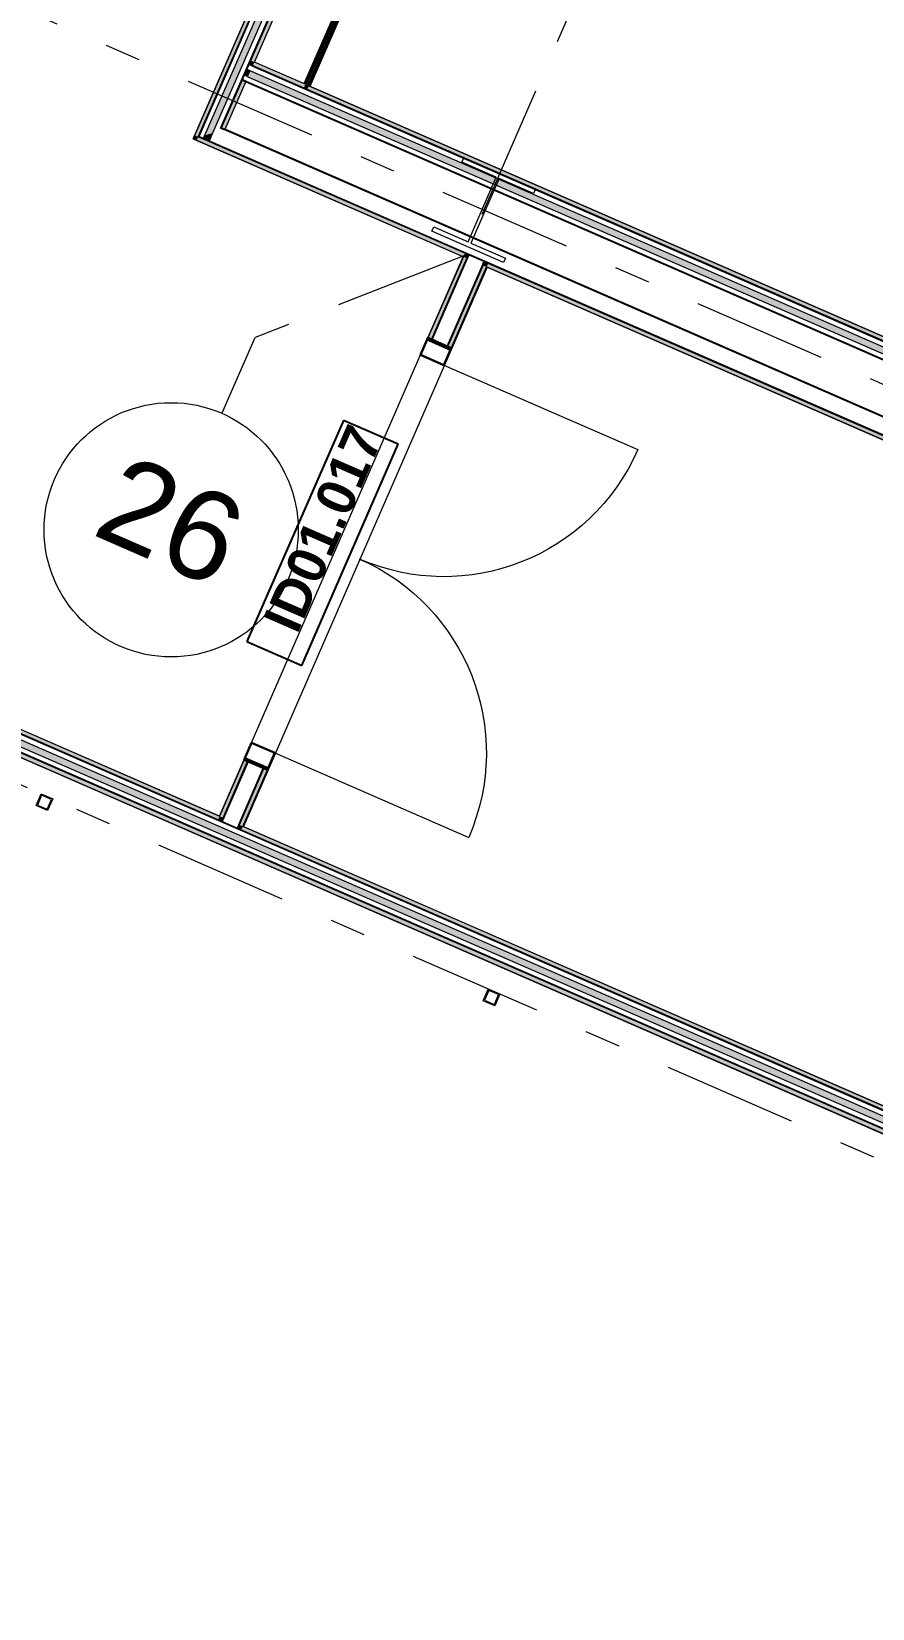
# Model space of a CAD drawing. Header units: millimetres. Extents: x -50172 to 90294, y -80883 to 25069.
# Drawn here: x -4171 to -862, y -38075 to -31874 of the extents above; entities that cross this region are included whole.
import ezdxf
from ezdxf.enums import TextEntityAlignment as Align

# ---------------------------------------------------------------- set-up
doc = ezdxf.new("R2010")
doc.units = ezdxf.units.MM
doc.header["$MEASUREMENT"] = 0
doc.linetypes.add('Double Dashed', pattern=[1093.611073, 529.166651, -211.666656, 141.111112, -211.666656])
for name, color, linetype in [('A-25-M_Wall_Int', 7, 'Continuous'), ('COLUMN.IFC Import', 7, 'Continuous'), ('New_A-05-M_Gross_Int_Circulation', 7, 'Continuous'), ('New_A-15-MG_Structural_Grid_Phase_2', 7, 'Continuous'), ('New_A-25-M_Wall_Int', 7, 'Continuous'), ('New_A-35-M_FFE-Zone', 7, 'Continuous'), ('New_ArchiCAD Door Markers', 7, 'Continuous'), ('New_ArchiCAD Doors', 7, 'Continuous')]:
    doc.layers.add(name, color=color, linetype=linetype)
for name, color, linetype, lineweight, true_color in [('A-25-M_Wall_Int_Pen_No__107', 7, 'Continuous', 15, 0xa6a6a6), ('A-25-M_Wall_Int_Pen_No__27', 7, 'Continuous', 50, 0x2a2a2a), ('New_A-05-M_Gross_Int_Circulation_Pen_No__74', 7, 'Continuous', 20, 0x606060), ('New_A-15-MG_Structural_Grid_Phase_2_Pen_No__222', 7, 'Continuous', 13, 0x65af33), ('New_A-25-M_Wall_Int_Pen_No__107', 7, 'Continuous', 15, 0xa6a6a6), ('New_A-35-M_FFE-Zone_Pen_No__74', 7, 'Continuous', 20, 0x606060), ('New_ArchiCAD Doors_Pen_No__43', 7, 'Continuous', 30, 0x444444), ('New_ArchiCAD Doors_Pen_No__63', 7, 'Continuous', 20, 0x606060)]:
    doc.layers.add(name, color=color, linetype=linetype, lineweight=lineweight, true_color=true_color)
for name, color, linetype, lineweight in [('COLUMN.IFC Import_Pen_No__2', 8, 'Continuous', 15), ('New_A-25-M_Wall_Int_Pen_No__1', 7, 'Continuous', 13), ('New_ArchiCAD Door Markers_Pen_No__1', 7, 'Continuous', 13), ('New_ArchiCAD Door Markers_Pen_No__5', 7, 'Continuous', 25), ('New_ArchiCAD Doors_Pen_No__1', 7, 'Continuous', 13), ('New_ArchiCAD Zone Stamps_Pen_No__9', 7, 'Continuous', 13)]:
    doc.layers.add(name, color=color, linetype=linetype, lineweight=lineweight)
doc.styles.add('GENERATED_STYLE_1', font='')
doc.styles.add('GENERATED_STYLE_2', font='')
doc.styles.add('GENERATED_STYLE_3', font='')
doc.styles.add('GENERATED_STYLE_4', font='')
doc.styles.get('GENERATED_STYLE_1').set_extended_font_data('Arial', bold=True)
doc.styles.get('GENERATED_STYLE_2').set_extended_font_data('Swis721 BT', bold=True)
doc.styles.get('GENERATED_STYLE_3').set_extended_font_data('Arial')
doc.styles.get('GENERATED_STYLE_4').set_extended_font_data('Swis721 BT')

# ---------------------------------------------------------------- blocks, each defined once
blk = doc.blocks.new('Computer Lab F_INB 1302_7_1', base_point=(-6455.1, -40925.5))
at = {"layer": 'New_A-35-M_FFE-Zone_Pen_No__74', "linetype": 'Continuous'}
blk.add_line((-315, -36429.7), (-4251.7, -34713.1), dxfattribs=at)
at = {"layer": 'New_ArchiCAD Zone Stamps_Pen_No__9'}
for tag, height, style, p in [('ROOM_NAME', 250, 'GENERATED_STYLE_1', (-7200.5, -39404)), ('zoneNameLine2', 250, 'GENERATED_STYLE_1', (-7388.9, -39836.1)), ('ROOM_NUMBER', 200, 'GENERATED_STYLE_3', (-7577.3, -40256.8)), ('measuredAreaCode', 200, 'GENERATED_STYLE_3', (-7734.4, -40616.9)), ('DUMMY_649', 200, 'GENERATED_STYLE_3', (-7427, -40751)), ('DUMMY_650', 200, 'GENERATED_STYLE_3', (-6797.8, -41025.3)), ('DUMMY_651', 133.3, 'GENERATED_STYLE_3', (-6518.5, -41131.9))]:
    blk.add_attdef(tag, text='', height=height, rotation=336.44041, dxfattribs=dict(at, style=style)).set_placement(p, align=Align.TOP_LEFT)
blk = doc.blocks.new('Corridor 02 - First_INB 1351_9_1', base_point=(3601, -36926.9))
at = {"layer": 'New_A-05-M_Gross_Int_Circulation_Pen_No__74', "linetype": 'Continuous'}
for p, q in [((-2378.2, -32800.5), (-3337.5, -35000.4)), ((8296.7, -37455.3), (-2378.2, -32800.5)), ((-3337.5, -35000.4), (15143.3, -43059))]:
    blk.add_line(p, q, dxfattribs=at)
at = {"layer": 'New_ArchiCAD Zone Stamps_Pen_No__9'}
for tag, height, style, p in [('ROOM_NAME', 250, 'GENERATED_STYLE_1', (2733.1, -35352.1)), ('zoneNameLine2', 250, 'GENERATED_STYLE_1', (2544.7, -35784.2)), ('ROOM_NUMBER', 200, 'GENERATED_STYLE_3', (2356.3, -36204.9)), ('measuredAreaCode', 200, 'GENERATED_STYLE_3', (2199.2, -36565)), ('ROOM_HOLES_PRM', 200, 'GENERATED_STYLE_3', (2506.6, -36699)), ('DUMMY_649', 200, 'GENERATED_STYLE_3', (2996, -36912.4)), ('DUMMY_650', 133.3, 'GENERATED_STYLE_3', (3275.3, -37019))]:
    blk.add_attdef(tag, text='', height=height, rotation=336.44041, dxfattribs=dict(at, style=style)).set_placement(p, align=Align.TOP_LEFT)
blk = doc.blocks.new('Corridor 01-First_INB 1151_10_1', base_point=(-9240.8, -29522.2))
at = {"layer": 'New_A-05-M_Gross_Int_Circulation_Pen_No__74', "linetype": 'Continuous'}
for p, q in [((-3534.9, -32296.1), (-3163.2, -31443.7)), ((-10063.1, -32067.8), (-3431, -34959.7)), ((-2471.8, -32759.7), (-3534.9, -32296.1)), ((-3431, -34959.7), (-2471.8, -32759.7))]:
    blk.add_line(p, q, dxfattribs=at)
at = {"layer": 'New_ArchiCAD Zone Stamps_Pen_No__9'}
for tag, height, style, p in [('ROOM_NAME', 250, 'GENERATED_STYLE_1', (-10021.4, -27985.4)), ('zoneNameLine2', 250, 'GENERATED_STYLE_1', (-10209.8, -28417.5)), ('ROOM_NUMBER', 200, 'GENERATED_STYLE_3', (-10398.2, -28838.2)), ('measuredAreaCode', 200, 'GENERATED_STYLE_3', (-10555.2, -29198.4)), ('DUMMY_649', 200, 'GENERATED_STYLE_3', (-10247.8, -29332.4)), ('DUMMY_650', 200, 'GENERATED_STYLE_3', (-9618.7, -29606.8)), ('DUMMY_651', 133.3, 'GENERATED_STYLE_3', (-9339.4, -29713.3))]:
    blk.add_attdef(tag, text='', height=height, rotation=336.44041, dxfattribs=dict(at, style=style)).set_placement(p, align=Align.TOP_LEFT)
blk = doc.blocks.new('Computer Lab C_INB 1301_12_1', base_point=(3709.1, -27727.4))
at = {"layer": 'New_A-35-M_FFE-Zone_Pen_No__74', "linetype": 'Continuous'}
for p, q in [((-2817.3, -31485.4), (-3079.8, -32087.4)), ((-3079.8, -32087.4), (8354.3, -37073.2))]:
    blk.add_line(p, q, dxfattribs=at)
at = {"layer": 'New_ArchiCAD Zone Stamps_Pen_No__9'}
for tag, height, style, p in [('ROOM_NAME', 250, 'GENERATED_STYLE_1', (2359.2, -27544.4)), ('zoneNameLine2', 250, 'GENERATED_STYLE_1', (2170.8, -27976.6)), ('ROOM_NUMBER', 200, 'GENERATED_STYLE_3', (1982.4, -28397.3)), ('measuredAreaCode', 200, 'GENERATED_STYLE_3', (1825.3, -28757.4)), ('ROOM_HOLES_PRM', 200, 'GENERATED_STYLE_3', (2132.7, -28891.4)), ('DUMMY_649', 200, 'GENERATED_STYLE_3', (2761.9, -29165.8)), ('DUMMY_650', 133.3, 'GENERATED_STYLE_3', (3041.2, -29272.3))]:
    blk.add_attdef(tag, text='', height=height, rotation=336.44041, dxfattribs=dict(at, style=style)).set_placement(p, align=Align.TOP_LEFT)
blk = doc.blocks.new('Double Door 19_8')
at = {"layer": 'New_ArchiCAD Doors_Pen_No__1', "linetype": 'Continuous'}
for p, q in [((-905, 0), (-905, -15)), ((905, 0), (905, -15)), ((-905, -15), (-905, -18)), ((-905, -18), (-905, -82)), ((905, -15), (905, -18)), ((905, -18), (905, -82)), ((-905, -82), (-905, -85)), ((-905, -85), (-905, -100)), ((905, -82), (905, -85)), ((905, -85), (905, -100))]:
    blk.add_line(p, q, dxfattribs=at)
at = {"layer": 'New_ArchiCAD Doors_Pen_No__43', "linetype": 'Continuous'}
for p, q in [((-898, 0), (-905, 0)), ((-905, 0), (-905, -100)), ((-832, 0), (-898, 0)), ((-898, 0), (-898, -100)), ((-832, -100), (-832, 0)), ((898, 0), (832, 0)), ((832, 0), (832, -100)), ((898, 0), (905, 0)), ((898, -100), (898, 0)), ((905, 0), (905, -100)), ((-898, -100), (-905, -100)), ((-898, -100), (-832, -100)), ((832, -100), (898, -100)), ((898, -100), (905, -100))]:
    blk.add_line(p, q, dxfattribs=at)
at = {"layer": 'New_ArchiCAD Doors_Pen_No__63', "linetype": 'Continuous'}
for p, q in [((-832, 0), (-832, 832)), ((832, 0), (832, 832))]:
    blk.add_line(p, q, dxfattribs=at)
for centre, start, end in [((-832, 0), 0, 90), ((832, 0), 90, 180)]:
    blk.add_arc(centre, 832, start, end, dxfattribs=at)
blk = doc.blocks.new('Door Stamp 17_41')
at = {"layer": 'New_ArchiCAD Door Markers_Pen_No__5', "linetype": 'Continuous'}
for p, q in [((474.6, -40), (-474.6, -40)), ((-474.6, -40), (-474.6, -275.7)), ((474.6, -40), (-474.6, -40)), ((474.6, -275.7), (474.6, -40)), ((-474.6, -275.7), (474.6, -275.7))]:
    blk.add_line(p, q, dxfattribs=at)
at = {"layer": 'New_ArchiCAD Door Markers_Pen_No__1', "style": 'GENERATED_STYLE_1'}
blk.add_attdef('AC_WIDO_ID', text='', height=150, rotation=180, dxfattribs=at).set_placement((417.5, 8.9), align=Align.BOTTOM_LEFT)
blk = doc.blocks.new('Wall_113_1', base_point=(-2471.7, -32759.7))
at = {"layer": 'New_A-25-M_Wall_Int_Pen_No__107', "linetype": 'Continuous'}
for points in [[(-2471.7, -32759.7), (-2610.8, -33078.6), (-2597, -33084.6), (-2458, -32765.7)], [(-2393.8, -32793.7), (-2532.9, -33112.6), (-2519.1, -33118.6), (-2380, -32799.7)], [(-3334.2, -34737.8), (-3431, -34959.7), (-3417.2, -34965.7), (-3320.5, -34743.8)], [(-3256.3, -34771.7), (-3353.1, -34993.6), (-3339.3, -34999.6), (-3242.6, -34777.7)]]:
    blk.add_hatch(color=256, dxfattribs=at).paths.add_polyline_path(points)
at = {"layer": 'New_A-25-M_Wall_Int_Pen_No__107', "linetype": 'Continuous', "lineweight": 0, "true_color": 0x535353}
for points in [[(-2458, -32765.7), (-2597, -33084.6), (-2594.3, -33085.8), (-2455.2, -32766.9)], [(-2396.5, -32792.5), (-2535.6, -33111.4), (-2532.9, -33112.6), (-2393.8, -32793.7)], [(-3417.2, -34965.7), (-3414.5, -34966.9), (-3317.7, -34745), (-3320.5, -34743.8)], [(-3355.8, -34992.4), (-3353.1, -34993.6), (-3256.3, -34771.7), (-3259.1, -34770.5)]]:
    blk.add_hatch(color=251, dxfattribs=at).paths.add_polyline_path(points)
at = {"layer": 'New_A-25-M_Wall_Int_Pen_No__1', "linetype": 'Continuous'}
for p, q in [((-2597, -33084.6), (-2458, -32765.7)), ((-2594.3, -33085.8), (-2455.2, -32766.9)), ((-2535.6, -33111.4), (-2396.5, -32792.5)), ((-2532.9, -33112.6), (-2393.8, -32793.7)), ((-2597, -33084.6), (-2610.8, -33078.6)), ((-2594.3, -33085.8), (-2597, -33084.6)), ((-2535.6, -33111.4), (-2594.3, -33085.8)), ((-2532.9, -33112.6), (-2535.6, -33111.4)), ((-2519.1, -33118.6), (-2532.9, -33112.6)), ((-3417.2, -34965.7), (-3320.5, -34743.8)), ((-3414.5, -34966.9), (-3317.7, -34745)), ((-3355.8, -34992.4), (-3259.1, -34770.5)), ((-3353.1, -34993.6), (-3256.3, -34771.7)), ((-3320.5, -34743.8), (-3334.2, -34737.8)), ((-3317.7, -34745), (-3320.5, -34743.8)), ((-3259.1, -34770.5), (-3317.7, -34745)), ((-3256.3, -34771.7), (-3259.1, -34770.5)), ((-3242.6, -34777.7), (-3256.3, -34771.7))]:
    blk.add_line(p, q, dxfattribs=at)
at = {"layer": 'New_A-25-M_Wall_Int_Pen_No__1', "linetype": 'Continuous', "flags": 128}
for points in [[(-2471.7, -32759.7), (-2610.8, -33078.6)], [(-2519.1, -33118.6), (-2380, -32799.7)], [(-3334.2, -34737.8), (-3431, -34959.7)], [(-3339.3, -34999.6), (-3242.6, -34777.7)]]:
    blk.add_lwpolyline(points, dxfattribs=at)
at = {"layer": 'New_ArchiCAD Door Markers'}
ref = blk.add_blockref('Door Stamp 17_41', (-2880.8, -33948.2), dxfattribs=dict(at, rotation=246.4404115839982))
ref.add_attrib('AC_WIDO_ID', 'ID01.017', dxfattribs={"layer": 'New_ArchiCAD Door Markers_Pen_No__1', "color": 7, "height": 150, "rotation": 66.44041, "style": 'GENERATED_STYLE_1'}).set_placement((-3084.4, -34265.9), align=Align.BOTTOM_LEFT)
at = {"layer": 'New_ArchiCAD Doors', "color": 251, "linetype": 'Continuous', "lineweight": 20, "true_color": 0x606060, "xscale": -1, "zscale": 1000, "rotation": 246.4404115839982}
blk.add_blockref('Double Door 19_8', (-2880.8, -33948.2), dxfattribs=at)
blk = doc.blocks.new('*X493')
at = {"layer": 'New_A-25-M_Wall_Int_Pen_No__107', "linetype": 'Continuous'}
blk.add_hatch(color=256, dxfattribs=at).paths.add_polyline_path([(-3323, -32022.8), (-3333, -32045.7), (-3319.2, -32051.7), (-3309.2, -32028.8)])
blk = doc.blocks.new('*X494')
at = {"layer": 'New_A-25-M_Wall_Int_Pen_No__107', "linetype": 'Continuous'}
blk.add_hatch(color=256, dxfattribs=at).paths.add_polyline_path([(-3457, -32272.6), (-3081.5, -31411.6), (-3114.4, -31424.5), (-3488.4, -32282.1)])
blk = doc.blocks.new('Wall_116_1', base_point=(-3534.9, -32296.1))
at = {"layer": 'New_A-25-M_Wall_Int_Pen_No__107', "linetype": 'Continuous'}
for points in [[(-3515.1, -32288.4), (-3143.4, -31435.9), (-3163.2, -31443.7), (-3528.9, -32282.4)], [(-3294, -31994), (-3031.5, -31392), (-3051.3, -31399.7), (-3307.8, -31988)], [(-3307.8, -31988), (-3313.8, -32001.7), (-3300, -32007.7), (-3294, -31994)], [(-3341.8, -32065.9), (-3423, -32252.2), (-3409.2, -32258.2), (-3328, -32071.9)], [(-3528.9, -32282.4), (-3534.9, -32296.1), (-3516, -32290.4), (-3515.1, -32288.4)], [(-3515.1, -32288.4), (-3516, -32290.4), (-3512.7, -32289.4)]]:
    blk.add_hatch(color=256, dxfattribs=at).paths.add_polyline_path(points)
at = {"layer": 'New_A-25-M_Wall_Int_Pen_No__107', "linetype": 'Continuous', "lineweight": 0, "true_color": 0x535353}
for points in [[(-3511.2, -32286.8), (-3139.5, -31434.3), (-3143.4, -31435.9), (-3513.9, -32285.6)], [(-3340.6, -32063.1), (-3051.3, -31399.7), (-3055.2, -31401.3), (-3343.3, -32061.9)], [(-3313.8, -32001.7), (-3315, -32004.5), (-3301.2, -32010.5), (-3300, -32007.7)], [(-3344.5, -32064.7), (-3425.7, -32251), (-3423, -32252.2), (-3341.8, -32065.9)], [(-3343.3, -32061.9), (-3344.5, -32064.7), (-3341.8, -32065.9), (-3340.6, -32063.1)], [(-3340.6, -32063.1), (-3341.8, -32065.9), (-3328, -32071.9), (-3326.8, -32069.1)], [(-3513.9, -32285.6), (-3515.1, -32288.4), (-3512.7, -32289.4), (-3512.3, -32289.3), (-3511.2, -32286.8)], [(-3511.2, -32286.8), (-3512.3, -32289.3), (-3508.3, -32288.1)], [(-3425.7, -32251), (-3426.9, -32253.7), (-3424.2, -32254.9), (-3423, -32252.2)], [(-3423, -32252.2), (-3424.2, -32254.9), (-3413.7, -32259.5), (-3409.2, -32258.2)]]:
    blk.add_hatch(color=251, dxfattribs=at).paths.add_polyline_path(points)
at = {"layer": 'New_A-25-M_Wall_Int_Pen_No__1', "linetype": 'Continuous'}
for p, q in [((-3515.1, -32288.4), (-3143.4, -31435.9)), ((-3511.2, -32286.8), (-3139.5, -31434.3)), ((-3488.4, -32282.1), (-3114.4, -31424.5)), ((-3457, -32272.6), (-3081.5, -31411.6)), ((-3426.9, -32253.7), (-3055.2, -31401.3)), ((-3340.6, -32063.1), (-3051.3, -31399.7)), ((-3319.2, -32051.7), (-3333, -32045.7)), ((-3309.2, -32028.8), (-3323, -32022.8)), ((-3301.2, -32010.5), (-3315, -32004.5)), ((-3300, -32007.7), (-3313.8, -32001.7)), ((-3423, -32252.2), (-3341.8, -32065.9)), ((-3341.8, -32065.9), (-3328, -32071.9)), ((-3326.8, -32069.1), (-3340.6, -32063.1)), ((-3515.1, -32288.4), (-3512.7, -32289.4)), ((-3511.2, -32286.8), (-3508.3, -32288.1)), ((-3426.9, -32253.7), (-3424.2, -32254.9)), ((-3424.2, -32254.9), (-3413.7, -32259.5)), ((-3423, -32252.2), (-3409.2, -32258.2))]:
    blk.add_line(p, q, dxfattribs=at)
at = {"layer": 'New_A-25-M_Wall_Int_Pen_No__1', "linetype": 'Continuous', "flags": 128}
for points in [[(-3294, -31994), (-3031.5, -31392)], [(-3163.2, -31443.7), (-3534.9, -32296.1)], [(-3409.2, -32258.2), (-3328, -32071.9)]]:
    blk.add_lwpolyline(points, dxfattribs=at)
at = {"layer": 'New_A-25-M_Wall_Int', "color": 250, "lineweight": 50, "true_color": 0x2a2a2a}
for name in ['*X494', '*X493']:
    blk.add_blockref(name, (0, 0), dxfattribs=at)
blk = doc.blocks.new('*X496')
at = {"layer": 'New_A-25-M_Wall_Int_Pen_No__107', "linetype": 'Continuous'}
blk.add_hatch(color=256, dxfattribs=at).paths.add_polyline_path([(-4566.9, -30791.2), (-4552.5, -30797.5), (-4542.5, -30774.5), (-4556.9, -30768.3)])
blk = doc.blocks.new('*X497')
at = {"layer": 'New_A-25-M_Wall_Int_Pen_No__107', "linetype": 'Continuous'}
blk.add_hatch(color=256, dxfattribs=at).paths.add_polyline_path([(-3168.4, -31401), (-3114.4, -31424.5), (-3081.5, -31411.6), (-3158.4, -31378.1)])
blk = doc.blocks.new('Double Door Asymmetric 19_11')
at = {"layer": 'New_ArchiCAD Doors_Pen_No__1', "linetype": 'Continuous'}
for p, q in [((-755, 0), (-755, -15)), ((755, 0), (755, -15)), ((-755, -15), (-755, -18)), ((-755, -18), (-755, -37)), ((-755, -37), (-755, -62)), ((-755, -62), (-755, -82)), ((755, -15), (755, -18)), ((755, -18), (755, -37)), ((755, -37), (755, -62)), ((755, -62), (755, -82)), ((-755, -82), (-755, -85)), ((-755, -85), (-755, -100)), ((755, -82), (755, -85)), ((755, -85), (755, -100))]:
    blk.add_line(p, q, dxfattribs=at)
at = {"layer": 'New_ArchiCAD Doors_Pen_No__43', "linetype": 'Continuous'}
for p, q in [((-748, 0), (-755, 0)), ((-755, 0), (-755, -100)), ((-682, 0), (-748, 0)), ((-748, 0), (-748, -100)), ((-682, -100), (-682, 0)), ((748, 0), (682, 0)), ((682, 0), (682, -100)), ((748, 0), (755, 0)), ((748, -100), (748, 0)), ((755, 0), (755, -100)), ((-748, -100), (-755, -100)), ((-748, -100), (-682, -100)), ((682, -100), (748, -100)), ((748, -100), (755, -100))]:
    blk.add_line(p, q, dxfattribs=at)
at = {"layer": 'New_ArchiCAD Doors_Pen_No__63', "linetype": 'Continuous'}
for p, q in [((682, 0), (682, 934)), ((-682, 0), (-682, 430))]:
    blk.add_line(p, q, dxfattribs=at)
for centre, radius, start, end in [((682, 0), 934, 90, 180), ((-682, 0), 430, 0, 90)]:
    blk.add_arc(centre, radius, start, end, dxfattribs=at)
blk = doc.blocks.new('Door Stamp 17_47')
at = {"layer": 'New_ArchiCAD Door Markers_Pen_No__5', "linetype": 'Continuous'}
for p, q in [((470.6, -272.9), (-506.5, -272.9)), ((-506.5, -272.9), (-506.5, -484.6)), ((470.6, -272.9), (-506.5, -272.9)), ((470.6, -484.6), (470.6, -272.9)), ((-506.5, -484.6), (470.6, -484.6))]:
    blk.add_line(p, q, dxfattribs=at)
at = {"layer": 'New_ArchiCAD Door Markers_Pen_No__1', "style": 'GENERATED_STYLE_2'}
blk.add_attdef('AC_WIDO_ID', text='', height=150, rotation=180, dxfattribs=at).set_placement((411.8, -228.3), align=Align.BOTTOM_LEFT)
blk = doc.blocks.new('Wall_117_1', base_point=(-3163.2, -31443.7))
at = {"layer": 'New_A-25-M_Wall_Int_Pen_No__107', "linetype": 'Continuous', "lineweight": 0, "true_color": 0x535353}
for points in [[(-4548.9, -30749.9), (-4534.5, -30756.2), (-4533.3, -30753.5), (-4547.7, -30747.2)], [(-4575.7, -30811.4), (-4561.3, -30817.6), (-4560.1, -30814.9), (-4574.5, -30808.6)], [(-3150.4, -31359.8), (-3055.2, -31401.3), (-3051.3, -31399.7), (-3149.2, -31357)], [(-3177.2, -31421.2), (-3143.4, -31435.9), (-3139.5, -31434.3), (-3176, -31418.4)]]:
    blk.add_hatch(color=251, dxfattribs=at).paths.add_polyline_path(points)
at = {"layer": 'New_A-25-M_Wall_Int_Pen_No__107', "linetype": 'Continuous'}
for points in [[(-4541.7, -30733.4), (-4547.7, -30747.2), (-4533.3, -30753.5), (-4527.3, -30739.7)], [(-4575.7, -30811.4), (-4581.7, -30825.1), (-4567.3, -30831.4), (-4561.3, -30817.6)], [(-3143.2, -31343.3), (-3149.2, -31357), (-3051.3, -31399.7), (-3031.5, -31392)], [(-3183.2, -31434.9), (-3163.2, -31443.7), (-3143.4, -31435.9), (-3177.2, -31421.2)]]:
    blk.add_hatch(color=256, dxfattribs=at).paths.add_polyline_path(points)
at = {"layer": 'New_A-25-M_Wall_Int_Pen_No__1', "linetype": 'Continuous'}
for p, q in [((-4534.5, -30756.2), (-4548.9, -30749.9)), ((-4533.3, -30753.5), (-4547.7, -30747.2)), ((-4542.5, -30774.5), (-4534.5, -30756.2)), ((-4534.5, -30756.2), (-4533.3, -30753.5)), ((-4533.3, -30753.5), (-4527.3, -30739.7)), ((-4561.3, -30817.6), (-4575.7, -30811.4)), ((-4560.1, -30814.9), (-4574.5, -30808.6)), ((-4567.3, -30831.4), (-4561.3, -30817.6)), ((-4552.5, -30797.5), (-4566.9, -30791.2)), ((-4561.3, -30817.6), (-4560.1, -30814.9)), ((-4560.1, -30814.9), (-4552.5, -30797.5)), ((-4542.5, -30774.5), (-4556.9, -30768.3)), ((-4552.5, -30797.5), (-4542.5, -30774.5)), ((-3158.4, -31378.1), (-3150.4, -31359.8)), ((-3150.4, -31359.8), (-3149.2, -31357)), ((-3055.2, -31401.3), (-3150.4, -31359.8)), ((-3149.2, -31357), (-3143.2, -31343.3)), ((-3051.3, -31399.7), (-3149.2, -31357)), ((-3183.2, -31434.9), (-3177.2, -31421.2)), ((-3177.2, -31421.2), (-3176, -31418.4)), ((-3143.4, -31435.9), (-3177.2, -31421.2)), ((-3176, -31418.4), (-3168.4, -31401)), ((-3139.5, -31434.3), (-3176, -31418.4)), ((-3168.4, -31401), (-3158.4, -31378.1)), ((-3114.4, -31424.5), (-3168.4, -31401)), ((-3081.5, -31411.6), (-3158.4, -31378.1))]:
    blk.add_line(p, q, dxfattribs=at)
at = {"layer": 'New_A-25-M_Wall_Int_Pen_No__1', "linetype": 'Continuous', "flags": 128}
for points in [[(-4541.7, -30733.4), (-4581.7, -30825.1)], [(-4527.3, -30739.7), (-4541.7, -30733.4)], [(-4581.7, -30825.1), (-4567.3, -30831.4)], [(-3031.5, -31392), (-3143.2, -31343.3)], [(-3183.2, -31434.9), (-3163.2, -31443.7)]]:
    blk.add_lwpolyline(points, dxfattribs=at)
at = {"layer": 'New_A-25-M_Wall_Int', "color": 250, "lineweight": 50, "true_color": 0x2a2a2a}
for name in ['*X496', '*X497']:
    blk.add_blockref(name, (0, 0), dxfattribs=at)
at = {"layer": 'New_ArchiCAD Door Markers'}
ref = blk.add_blockref('Door Stamp 17_47', (-3875.2, -31133.1), dxfattribs=dict(at, rotation=156.4404115839917))
ref.add_attrib('AC_WIDO_ID', 'ID01.016', dxfattribs={"layer": 'New_ArchiCAD Door Markers_Pen_No__1', "color": 7, "height": 150, "rotation": 336.44041, "style": 'GENERATED_STYLE_2'}).set_placement((-4143.6, -30673.8), align=Align.BOTTOM_LEFT)
at = {"layer": 'New_ArchiCAD Doors', "color": 251, "linetype": 'Continuous', "lineweight": 20, "true_color": 0x606060, "zscale": 1000, "rotation": 156.4404115839917}
blk.add_blockref('Double Door Asymmetric 19_11', (-3875.2, -31133.1), dxfattribs=at)
blk = doc.blocks.new('*X502')
at = {"layer": 'New_A-25-M_Wall_Int_Pen_No__107', "linetype": 'Continuous'}
blk.add_hatch(color=256, dxfattribs=at).paths.add_polyline_path([(-3493.8, -32294.4), (-3470.9, -32304.4), (-3457, -32272.6), (-3488.4, -32282.1)])
blk = doc.blocks.new('Wall_119_1', base_point=(8296.7, -37455.3))
at = {"layer": 'New_A-25-M_Wall_Int_Pen_No__107', "linetype": 'Continuous'}
for points in [[(-3534.9, -32296.1), (-3521.1, -32302.1), (-3516, -32290.4)], [(-3521.1, -32302.1), (-2471.7, -32759.7), (-2465.7, -32746), (-3512.7, -32289.4), (-3516, -32290.4)], [(-2471.7, -32759.7), (-2458, -32765.7), (-2452, -32752), (-2465.7, -32746)], [(-2393.8, -32793.7), (-2380, -32799.7), (-2374, -32785.9), (-2387.8, -32780)], [(-2380, -32799.7), (8283, -37449.3), (8288.1, -37437.6), (8286.6, -37434.5), (-2374, -32785.9)]]:
    blk.add_hatch(color=256, dxfattribs=at).paths.add_polyline_path(points)
at = {"layer": 'New_A-25-M_Wall_Int_Pen_No__107', "linetype": 'Continuous', "lineweight": 0, "true_color": 0x535353}
for points in [[(-3512.3, -32289.3), (-3512.7, -32289.4), (-3512.4, -32289.6)], [(-3512.4, -32289.6), (-2452, -32752), (-2450.8, -32749.2), (-3508.3, -32288.1), (-3512.3, -32289.3)], [(8239.1, -37337.4), (-3409.2, -32258.2), (-3413.7, -32259.5), (8241.1, -37341.6)], [(-2458, -32765.7), (-2455.2, -32766.9), (-2449.2, -32753.2), (-2452, -32752)], [(-2452, -32752), (-2449.2, -32753.2), (-2448, -32750.4), (-2450.8, -32749.2)], [(-2449.2, -32753.2), (8286.2, -37434.4), (8286.4, -37434.1), (8284.5, -37430.3), (-2448, -32750.4)], [(-2396.5, -32792.5), (-2393.8, -32793.7), (-2387.8, -32780), (-2390.5, -32778.8)]]:
    blk.add_hatch(color=251, dxfattribs=at).paths.add_polyline_path(points)
at = {"layer": 'New_A-25-M_Wall_Int_Pen_No__1', "linetype": 'Continuous'}
for p, q in [((-2465.7, -32746), (-3512.7, -32289.4)), ((-2450.8, -32749.2), (-3508.3, -32288.1)), ((-3493.8, -32294.4), (-3488.4, -32282.1)), ((-3470.9, -32304.4), (-3457, -32272.6)), ((8241.1, -37341.6), (-3413.7, -32259.5)), ((-2452, -32752), (-2465.7, -32746)), ((-2452, -32752), (-2458, -32765.7)), ((-2455.2, -32766.9), (-2449.2, -32753.2)), ((-2448, -32750.4), (-2450.8, -32749.2)), ((-2390.5, -32778.8), (-2449.2, -32753.2)), ((8284.5, -37430.3), (-2448, -32750.4)), ((-2396.5, -32792.5), (-2390.5, -32778.8)), ((-2393.8, -32793.7), (-2387.8, -32780)), ((-2374, -32785.9), (-2387.8, -32780)), ((8286.6, -37434.5), (-2374, -32785.9))]:
    blk.add_line(p, q, dxfattribs=at)
at = {"layer": 'New_A-25-M_Wall_Int_Pen_No__1', "linetype": 'Continuous', "flags": 128}
for points in [[(-3534.9, -32296.1), (-3521.1, -32302.1)], [(-3521.1, -32302.1), (-2471.7, -32759.7)], [(8239.1, -37337.4), (-3409.2, -32258.2)], [(-2380, -32799.7), (8296.7, -37455.3)]]:
    blk.add_lwpolyline(points, dxfattribs=at)
at = {"layer": 'New_A-25-M_Wall_Int', "color": 250, "lineweight": 50, "true_color": 0x2a2a2a}
blk.add_blockref('*X502', (0, 0), dxfattribs=at)
blk = doc.blocks.new('*X539')
at = {"layer": 'New_A-25-M_Wall_Int_Pen_No__107', "linetype": 'Continuous'}
blk.add_hatch(color=256, dxfattribs=at).paths.add_polyline_path([(-4226.1, -34654.4), (-4236.1, -34677.3), (2421.2, -37580.2), (2431.2, -37557.3)])
blk = doc.blocks.new('Wall_131_1', base_point=(16729.4, -43750.6))
at = {"layer": 'New_A-25-M_Wall_Int_Pen_No__107', "linetype": 'Continuous', "lineweight": 0, "true_color": 0x535353}
for points in [[(-3361.8, -35006.2), (-4216.9, -34633.3), (-4218.1, -34636.1), (-3363, -35008.9)], [(-4243.7, -34694.8), (-4244.9, -34697.5), (2412.4, -37600.4), (2413.6, -37597.7)], [(-3423.2, -34979.4), (-3420.5, -34980.6), (-3414.5, -34966.9), (-3417.2, -34965.7)], [(-3363, -35008.9), (-3360.3, -35010.1), (-3359.1, -35007.4), (-3361.8, -35006.2)], [(-3361.8, -35006.2), (-3359.1, -35007.4), (-3353.1, -34993.6), (-3355.8, -34992.4)], [(-3359.1, -35007.4), (-3360.3, -35010.1), (2439.2, -37539), (2440.4, -37536.2)]]:
    blk.add_hatch(color=251, dxfattribs=at).paths.add_polyline_path(points)
at = {"layer": 'New_A-25-M_Wall_Int_Pen_No__107', "linetype": 'Continuous'}
for points in [[(-3431, -34959.7), (-4210.9, -34619.6), (-4216.9, -34633.3), (-3437, -34973.4)], [(-4244.9, -34697.5), (-4250.9, -34711.3), (2406.4, -37614.2), (2412.4, -37600.4)], [(-3437, -34973.4), (-3423.2, -34979.4), (-3417.2, -34965.7), (-3431, -34959.7)], [(-3359.1, -35007.4), (-3345.3, -35013.4), (-3339.3, -34999.6), (-3353.1, -34993.6)], [(-3339.3, -34999.6), (-3345.3, -35013.4), (2440.4, -37536.2), (2446.3, -37522.5)]]:
    blk.add_hatch(color=256, dxfattribs=at).paths.add_polyline_path(points)
at = {"layer": 'New_A-25-M_Wall_Int_Pen_No__1', "linetype": 'Continuous'}
for p, q in [((2431.2, -37557.3), (-4226.1, -34654.4)), ((2439.2, -37539), (-4218.1, -34636.1)), ((-3361.8, -35006.2), (-4216.9, -34633.3)), ((2412.4, -37600.4), (-4244.9, -34697.5)), ((2413.6, -37597.7), (-4243.7, -34694.8)), ((2421.2, -37580.2), (-4236.1, -34677.3)), ((-3417.2, -34965.7), (-3423.2, -34979.4)), ((-3414.5, -34966.9), (-3420.5, -34980.6)), ((-3355.8, -34992.4), (-3361.8, -35006.2)), ((-3359.1, -35007.4), (-3353.1, -34993.6)), ((2440.4, -37536.2), (-3359.1, -35007.4))]:
    blk.add_line(p, q, dxfattribs=at)
at = {"layer": 'New_A-25-M_Wall_Int_Pen_No__1', "linetype": 'Continuous', "flags": 128}
for points in [[(-3431, -34959.7), (-4210.9, -34619.6)], [(-4250.9, -34711.3), (2406.4, -37614.2)], [(2446.3, -37522.5), (-3339.3, -34999.6)]]:
    blk.add_lwpolyline(points, dxfattribs=at)
at = {"layer": 'New_A-25-M_Wall_Int', "color": 250, "lineweight": 50, "true_color": 0x2a2a2a}
blk.add_blockref('*X539', (0, 0), dxfattribs=at)
blk = doc.blocks.new('*X622')
at = {"layer": 'New_A-25-M_Wall_Int_Pen_No__107', "linetype": 'Continuous'}
blk.add_hatch(color=256, dxfattribs=at).paths.add_polyline_path([(-3319.2, -32051.7), (8329.1, -37130.9), (8339.1, -37108), (-3309.2, -32028.8)])
blk = doc.blocks.new('Wall_185_1', base_point=(-3385.7, -31954))
at = {"layer": 'A-25-M_Wall_Int_Pen_No__107', "linetype": 'Continuous'}
blk.add_hatch(color=256, dxfattribs=at).paths.add_polyline_path([(-3079.8, -32087.4), (-3093.6, -32081.4), (-3099.6, -32095.1), (-3085.8, -32101.1)])
at = {"layer": 'New_A-25-M_Wall_Int_Pen_No__107', "linetype": 'Continuous'}
for points in [[(-3093.6, -32081.4), (-3294, -31994), (-3300, -32007.7), (-3099.6, -32095.1)], [(-3085.8, -32101.1), (8348.3, -37086.9), (8354.3, -37073.2), (-3079.8, -32087.4)]]:
    blk.add_hatch(color=256, dxfattribs=at).paths.add_polyline_path(points)
at = {"layer": 'New_A-25-M_Wall_Int_Pen_No__107', "linetype": 'Continuous', "lineweight": 0, "true_color": 0x535353}
for points in [[(-3301.2, -32010.5), (8347.1, -37089.7), (8348.3, -37086.9), (-3300, -32007.7)], [(-3328, -32071.9), (8320.3, -37151.1), (8321.5, -37148.4), (-3326.8, -32069.1)]]:
    blk.add_hatch(color=251, dxfattribs=at).paths.add_polyline_path(points)
at = {"layer": 'New_A-25-M_Wall_Int_Pen_No__1', "linetype": 'Continuous'}
for p, q in [((-3319.2, -32051.7), (8329.1, -37130.9)), ((-3309.2, -32028.8), (8339.1, -37108)), ((-3301.2, -32010.5), (8347.1, -37089.7)), ((-3300, -32007.7), (-3099.6, -32095.1)), ((-3326.8, -32069.1), (8321.5, -37148.4)), ((-3099.6, -32095.1), (-3085.8, -32101.1)), ((-3085.8, -32101.1), (8348.3, -37086.9))]:
    blk.add_line(p, q, dxfattribs=at)
at = {"layer": 'New_A-25-M_Wall_Int_Pen_No__1', "linetype": 'Continuous', "flags": 128}
for points in [[(-3093.6, -32081.4), (-3294, -31994)], [(-3328, -32071.9), (8320.3, -37151.1)], [(8354.3, -37073.2), (-3079.8, -32087.4)]]:
    blk.add_lwpolyline(points, dxfattribs=at)
at = {"layer": 'New_A-25-M_Wall_Int', "color": 250, "lineweight": 50, "true_color": 0x2a2a2a}
blk.add_blockref('*X622', (0, 0), dxfattribs=at)
blk = doc.blocks.new('Wall_382_1', base_point=(-2817.3, -31485.4))
at = {"layer": 'A-25-M_Wall_Int_Pen_No__107', "linetype": 'Continuous'}
blk.add_hatch(color=256, dxfattribs=at).paths.add_polyline_path([(-2837.1, -31493.1), (-3093.6, -32081.4), (-3079.8, -32087.4), (-2817.3, -31485.4)])
at = {"layer": 'A-25-M_Wall_Int_Pen_No__27', "linetype": 'Continuous', "flags": 128}
for points in [[(-2837.1, -31493.1), (-3093.6, -32081.4)], [(-3079.8, -32087.4), (-2817.3, -31485.4)]]:
    blk.add_lwpolyline(points, dxfattribs=at)
blk = doc.blocks.new('Column 20')
at = {"layer": 'COLUMN.IFC Import_Pen_No__2', "linetype": 'Continuous'}
for p, q in [((-153.7, 157.25), (153.7, 157.25)), ((-153.7, 138.55), (-153.7, 157.25)), ((-6, 138.55), (-153.7, 138.55)), ((-6, -138.55), (-6, 138.55)), ((6, 138.55), (6, -138.55)), ((153.7, 138.55), (6, 138.55)), ((153.7, 157.25), (153.7, 138.55)), ((-153.7, -138.55), (-6, -138.55)), ((-153.7, -157.25), (-153.7, -138.55)), ((153.7, -157.25), (-153.7, -157.25)), ((6, -138.55), (153.7, -138.55)), ((153.7, -138.55), (153.7, -157.25))]:
    blk.add_line(p, q, dxfattribs=at)
blk = doc.blocks.new('Discrete Accessory 776')
at = {"layer": 'COLUMN.IFC Import_Pen_No__2', "linetype": 'Continuous'}
for p, q in [((-25, 25), (25, 25)), ((-25, -25), (-25, 25)), ((-21, 21), (-21, -21)), ((21, 21), (-21, 21)), ((21, -21), (21, 21)), ((25, 25), (25, -25)), ((25, -25), (-25, -25)), ((-21, -21), (21, -21))]:
    blk.add_line(p, q, dxfattribs=at)
blk = doc.blocks.new('Discrete Accessory 777')
at = {"layer": 'COLUMN.IFC Import_Pen_No__2', "linetype": 'Continuous'}
for p, q in [((-25, 25), (25, 25)), ((-25, -25), (-25, 25)), ((-21, 21), (-21, -21)), ((21, 21), (-21, 21)), ((21, -21), (21, 21)), ((25, 25), (25, -25)), ((25, -25), (-25, -25)), ((-21, -21), (21, -21))]:
    blk.add_line(p, q, dxfattribs=at)
blk = doc.blocks.new('Standard grid marker_32')
at = {"layer": 'New_A-15-MG_Structural_Grid_Phase_2_Pen_No__222', "linetype": 'Double Dashed'}
blk.add_line((705.1, 0), (53258.1, 0), dxfattribs=at)
at = {"layer": 'New_A-15-MG_Structural_Grid_Phase_2_Pen_No__222', "style": 'GENERATED_STYLE_4'}
for tag, p in [('AC_MarkerText_1_0', (-500, 38.7)), ('AC_MarkerText_1_1', (54463.2, 38.7))]:
    blk.add_attdef(tag, text='', height=350, rotation=180, dxfattribs=at).set_placement(p, align=Align.MIDDLE_CENTER)
blk = doc.blocks.new('Standard grid marker_33')
at = {"layer": 'New_A-15-MG_Structural_Grid_Phase_2_Pen_No__222', "linetype": 'Double Dashed'}
blk.add_line((705.1, 0), (54601, 0), dxfattribs=at)
at = {"layer": 'New_A-15-MG_Structural_Grid_Phase_2_Pen_No__222', "style": 'GENERATED_STYLE_4'}
for tag, p in [('AC_MarkerText_1_0', (-500, 43.4)), ('AC_MarkerText_1_1', (55806.1, 43.4))]:
    blk.add_attdef(tag, text='', height=350, rotation=180, dxfattribs=at).set_placement(p, align=Align.MIDDLE_CENTER)
blk = doc.blocks.new('Standard grid marker_43')
at = {"layer": 'New_A-15-MG_Structural_Grid_Phase_2_Pen_No__222', "linetype": 'Double Dashed'}
for p, q in [((948.6, 0), (36650.5, 0)), ((36650.5, 0), (37275.5, -625)), ((37275.5, -625), (37599.1, -625))]:
    blk.add_line(p, q, dxfattribs=at)
at = {"layer": 'New_A-15-MG_Structural_Grid_Phase_2_Pen_No__222', "linetype": 'Continuous'}
blk.add_circle((38099.1, -625), 500, dxfattribs=at)
at = {"layer": 'New_A-15-MG_Structural_Grid_Phase_2_Pen_No__222', "linetype": 'Double Dashed'}
blk.add_point((36650.5, 0), dxfattribs=at)
at = {"layer": 'New_A-15-MG_Structural_Grid_Phase_2_Pen_No__222', "style": 'GENERATED_STYLE_4'}
for tag, p in [('AC_MarkerText_1_0', (-500, -588.3)), ('AC_MarkerText_1_1', (38099.1, -588.3))]:
    blk.add_attdef(tag, text='', height=350, rotation=90, dxfattribs=at).set_placement(p, align=Align.MIDDLE_CENTER)

msp = doc.modelspace()

# ---------------------------------------------------------------- block references
at = {"layer": 'A-25-M_Wall_Int', "color": 250, "lineweight": 50, "true_color": 0x2a2a2a}
msp.add_blockref('Wall_382_1', (-2817.3, -31485.4), dxfattribs=at)
at = {"layer": 'COLUMN.IFC Import', "linetype": 'Continuous', "zscale": 1000}
for name, p, rotation in [('Column 20', (-2391.9, -32576.6), 336.4404115839877), ('Discrete Accessory 777', (-4120.5, -34904.7), 246.4404115839877), ('Discrete Accessory 776', (-2360.5, -35672.1), 246.4404115839877)]:
    msp.add_blockref(name, p, dxfattribs=dict(at, rotation=rotation))
at = {"layer": 'New_A-05-M_Gross_Int_Circulation', "linetype": 'Continuous'}
for name, p in [('Corridor 01-First_INB 1151_10_1', (-9240.8, -29522.2)), ('Corridor 02 - First_INB 1351_9_1', (3601, -36926.9))]:
    msp.add_blockref(name, p, dxfattribs=at)
at = {"layer": 'New_A-15-MG_Structural_Grid_Phase_2', "color": 8, "linetype": 'Continuous', "lineweight": 15}
ref = msp.add_blockref('Standard grid marker_43', (12179.5, 840.1), dxfattribs=dict(at, zscale=1000, rotation=246.440411583993))
ref.add_attrib('AC_MarkerText_1_1', '26', dxfattribs={"layer": 'New_A-15-MG_Structural_Grid_Phase_2_Pen_No__222', "color": 85, "true_color": 0x65af33, "height": 350, "rotation": 336.44041, "style": 'GENERATED_STYLE_4'}).set_placement((-3621.7, -33796.8), align=Align.MIDDLE_CENTER)
at = {"layer": 'New_A-15-MG_Structural_Grid_Phase_2', "color": 8, "linetype": 'Continuous', "lineweight": 15, "zscale": 1000, "rotation": 156.4404115839929}
for name, p in [('Standard grid marker_32', (22639.6, -43491.3)), ('Standard grid marker_33', (21520.4, -46057.9))]:
    msp.add_blockref(name, p, dxfattribs=at)
at = {"layer": 'New_A-25-M_Wall_Int', "color": 250, "lineweight": 50, "true_color": 0x2a2a2a}
for name, p in [('Wall_117_1', (-3163.2, -31443.7)), ('Wall_116_1', (-3534.9, -32296.1)), ('Wall_185_1', (-3385.7, -31954)), ('Wall_119_1', (8296.7, -37455.3)), ('Wall_113_1', (-2471.7, -32759.7)), ('Wall_131_1', (16729.4, -43750.6))]:
    msp.add_blockref(name, p, dxfattribs=at)
at = {"layer": 'New_A-35-M_FFE-Zone', "linetype": 'Continuous'}
for name, p in [('Computer Lab C_INB 1301_12_1', (3709.1, -27727.4)), ('Computer Lab F_INB 1302_7_1', (-6455.1, -40925.5))]:
    msp.add_blockref(name, p, dxfattribs=at)

doc.saveas('drawing.dxf')
